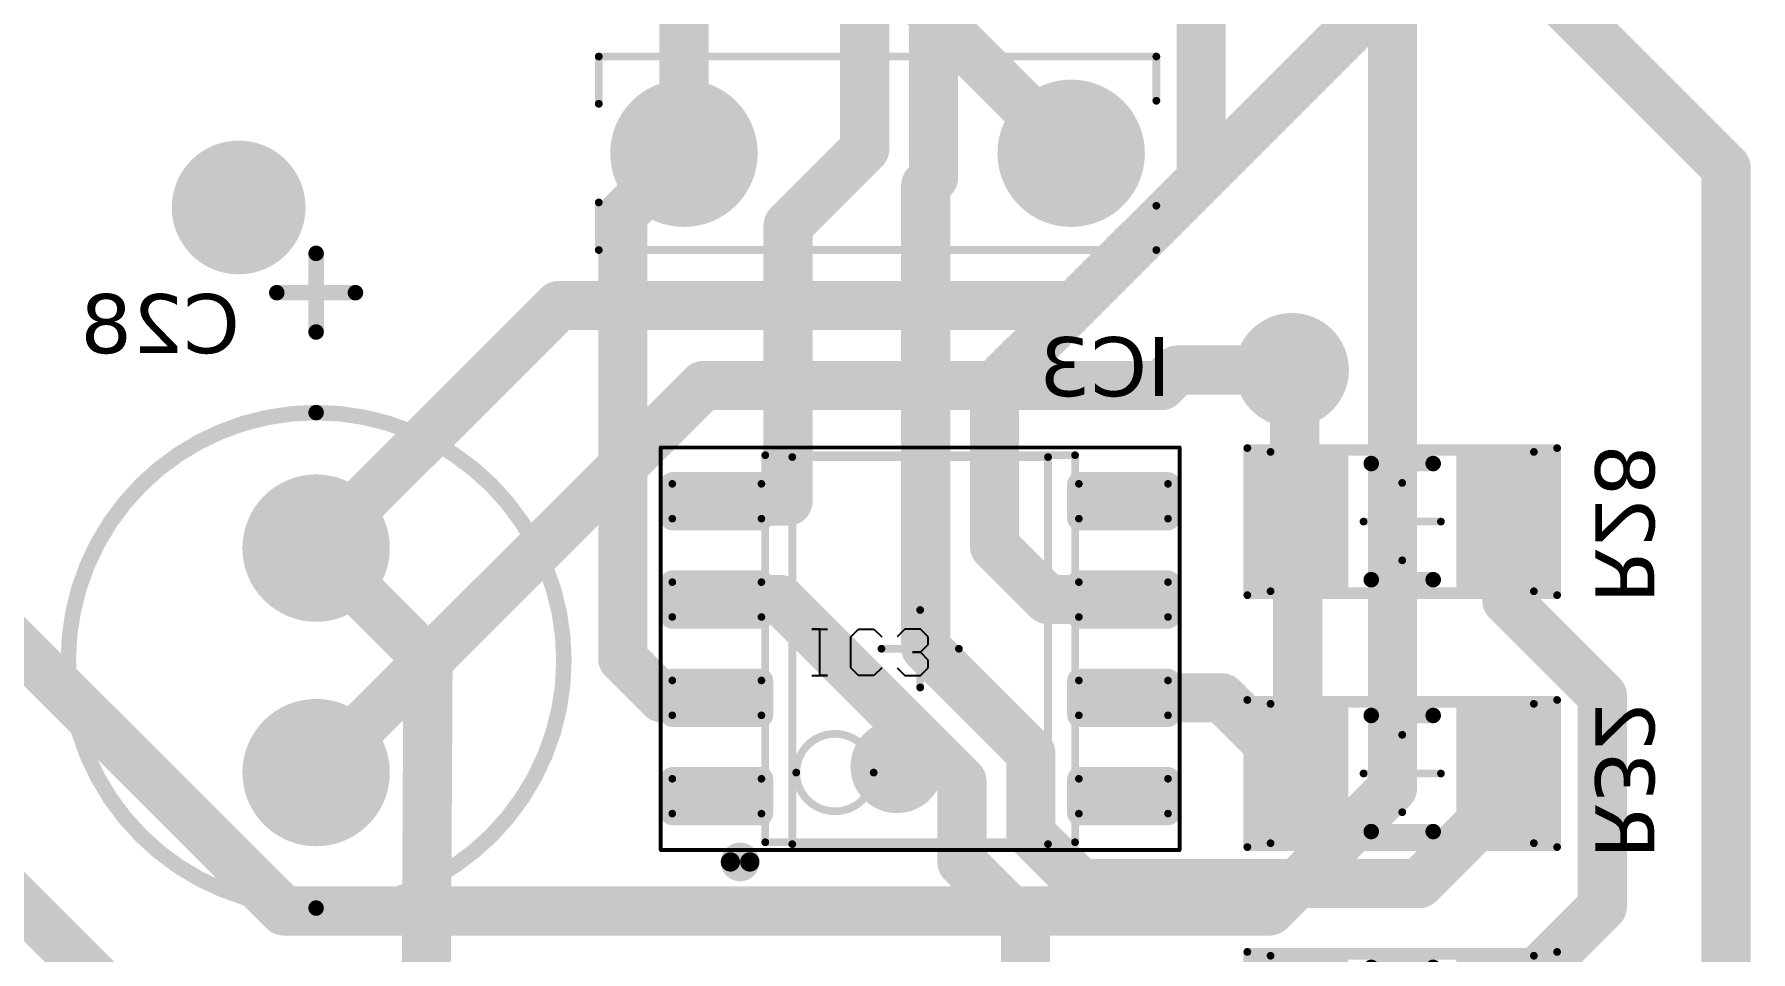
# Model space of a CAD drawing. Header units: millimetres. Extents: x 28 to 434, y 70 to 207.
# Drawn here: x 39.85 to 62.01, y 116.86 to 128.71 of the extents above; entities that cross this region are included whole.
import ezdxf

# ---------------------------------------------------------------- set-up
doc = ezdxf.new("R2010")
doc.units = ezdxf.units.MM
doc.header["$LTSCALE"] = 0.5
doc.layers.get('0').update_dxf_attribs({"color": 250})
for name, color, linetype in [('BottomLayer', 5, 'Continuous'), ('BottomSolder', 6, 'Continuous'), ('Mechanical1', 6, 'Continuous'), ('Mechanical13', 56, 'Continuous'), ('Mechanical15', 56, 'Continuous'), ('MultiLayer', 9, 'Continuous'), ('TopLayer', 1, 'Continuous'), ('TopOverlay', 2, 'Continuous'), ('TopPaste', 8, 'Continuous'), ('TopSolder', 216, 'Continuous')]:
    doc.layers.add(name, color=color, linetype=linetype)
doc.styles.get("Standard").update_dxf_attribs({"font": 'verdana.ttf'})

# ---------------------------------------------------------------- blocks, each defined once
blk = doc.blocks.new('C1206_6')
at = {"layer": 'Mechanical13', "const_width": 0.1}
for points in [[(-1.7, 0.9), (-1.7, -0.9)], [(-1.7, 0.9), (1.7, 0.9)], [(1.7, 0.9), (1.7, -0.9)], [(-1.7, -0.9), (1.7, -0.9)]]:
    blk.add_lwpolyline(points, dxfattribs=at)
at = {"layer": 'Mechanical13', "const_width": 0.05}
for points in [[(-1.725, 0.9, 1), (-1.675, 0.9, 1)], [(-1.725, 0.9, 1), (-1.675, 0.9, 1)], [(1.675, 0.9, 1), (1.725, 0.9, 1)], [(1.675, 0.9, 1), (1.725, 0.9, 1)], [(-1.725, -0.9, 1), (-1.675, -0.9, 1)], [(-1.725, -0.9, 1), (-1.675, -0.9, 1)], [(1.675, -0.9, 1), (1.725, -0.9, 1)], [(1.675, -0.9, 1), (1.725, -0.9, 1)]]:
    blk.add_lwpolyline(points, format="xyb", close=True, dxfattribs=at)
at = {"layer": 'Mechanical15', "const_width": 0.1}
for points in [[(-2, 0.95), (-2, -0.95)], [(-2, 0.95), (2, 0.95)], [(2, 0.95), (2, -0.95)], [(0, 0.5), (0, -0.5)], [(-0.5, 0), (0.5, 0)], [(-2, -0.95), (2, -0.95)]]:
    blk.add_lwpolyline(points, dxfattribs=at)
at = {"layer": 'Mechanical15', "const_width": 0.05}
for points in [[(-2.025, 0.95, 1), (-1.975, 0.95, 1)], [(-2.025, 0.95, 1), (-1.975, 0.95, 1)], [(1.975, 0.95, 1), (2.025, 0.95, 1)], [(1.975, 0.95, 1), (2.025, 0.95, 1)], [(-0.025, 0.5, 1), (0.025, 0.5, 1)], [(-0.525, 0, 1), (-0.475, 0, 1)], [(0.475, 0, 1), (0.525, 0, 1)], [(-0.025, -0.5, 1), (0.025, -0.5, 1)], [(-2.025, -0.95, 1), (-1.975, -0.95, 1)], [(-2.025, -0.95, 1), (-1.975, -0.95, 1)], [(1.975, -0.95, 1), (2.025, -0.95, 1)], [(1.975, -0.95, 1), (2.025, -0.95, 1)]]:
    blk.add_lwpolyline(points, format="xyb", close=True, dxfattribs=at)
at = {"layer": 'TopLayer'}
for points in [[(-0.8, -0.85), (-0.8, 0.85), (-1.9, -0.85), (-1.9, 0.85)], [(1.9, -0.85), (1.9, 0.85), (0.8, -0.85), (0.8, 0.85)]]:
    blk.add_solid(points, dxfattribs=at)
at = {"layer": 'TopOverlay', "const_width": 0.2}
for points in [[(-0.4, 0.75), (0.4, 0.75)], [(-0.4, -0.75), (0.4, -0.75)]]:
    blk.add_lwpolyline(points, dxfattribs=at)
at = {"layer": 'TopOverlay', "const_width": 0.1}
for points in [[(-0.45, 0.75, 1), (-0.35, 0.75, 1)], [(0.35, 0.75, 1), (0.45, 0.75, 1)], [(-0.45, -0.75, 1), (-0.35, -0.75, 1)], [(0.35, -0.75, 1), (0.45, -0.75, 1)]]:
    blk.add_lwpolyline(points, format="xyb", close=True, dxfattribs=at)
at = {"layer": 'TopPaste'}
for points in [[(-0.8, -0.85), (-0.8, 0.85), (-1.9, -0.85), (-1.9, 0.85)], [(1.9, -0.85), (1.9, 0.85), (0.8, -0.85), (0.8, 0.85)]]:
    blk.add_solid(points, dxfattribs=at)
at = {"layer": 'TopSolder'}
for points in [[(-0.698, -0.952), (-0.698, 0.952), (-2.002, -0.952), (-2.002, 0.952)], [(2.002, -0.952), (2.002, 0.952), (0.698, -0.952), (0.698, 0.952)]]:
    blk.add_solid(points, dxfattribs=at)
blk = doc.blocks.new('C1206_9')
at = {"layer": 'Mechanical13', "const_width": 0.1}
for points in [[(-1.7, -0.9), (-1.7, 0.9)], [(1.7, 0.9), (-1.7, 0.9)], [(1.7, -0.9), (1.7, 0.9)], [(1.7, -0.9), (-1.7, -0.9)]]:
    blk.add_lwpolyline(points, dxfattribs=at)
at = {"layer": 'Mechanical13', "const_width": 0.05}
for points in [[(-1.725, 0.9, 1), (-1.675, 0.9, 1)], [(-1.725, 0.9, 1), (-1.675, 0.9, 1)], [(1.675, 0.9, 1), (1.725, 0.9, 1)], [(1.675, 0.9, 1), (1.725, 0.9, 1)], [(-1.725, -0.9, 1), (-1.675, -0.9, 1)], [(-1.725, -0.9, 1), (-1.675, -0.9, 1)], [(1.675, -0.9, 1), (1.725, -0.9, 1)], [(1.675, -0.9, 1), (1.725, -0.9, 1)]]:
    blk.add_lwpolyline(points, format="xyb", close=True, dxfattribs=at)
at = {"layer": 'Mechanical15', "const_width": 0.1}
for points in [[(-2, -0.95), (-2, 0.95)], [(2, 0.95), (-2, 0.95)], [(2, -0.95), (2, 0.95)], [(0, -0.5), (0, 0.5)], [(0.5, 0), (-0.5, 0)], [(2, -0.95), (-2, -0.95)]]:
    blk.add_lwpolyline(points, dxfattribs=at)
at = {"layer": 'Mechanical15', "const_width": 0.05}
for points in [[(-2.025, 0.95, 1), (-1.975, 0.95, 1)], [(-2.025, 0.95, 1), (-1.975, 0.95, 1)], [(1.975, 0.95, 1), (2.025, 0.95, 1)], [(1.975, 0.95, 1), (2.025, 0.95, 1)], [(-0.025, 0.5, 1), (0.025, 0.5, 1)], [(-0.525, 0, 1), (-0.475, 0, 1)], [(0.475, 0, 1), (0.525, 0, 1)], [(-0.025, -0.5, 1), (0.025, -0.5, 1)], [(-2.025, -0.95, 1), (-1.975, -0.95, 1)], [(-2.025, -0.95, 1), (-1.975, -0.95, 1)], [(1.975, -0.95, 1), (2.025, -0.95, 1)], [(1.975, -0.95, 1), (2.025, -0.95, 1)]]:
    blk.add_lwpolyline(points, format="xyb", close=True, dxfattribs=at)
at = {"layer": 'TopLayer'}
for points in [[(-0.8, -0.85), (-0.8, 0.85), (-1.9, -0.85), (-1.9, 0.85)], [(1.9, -0.85), (1.9, 0.85), (0.8, -0.85), (0.8, 0.85)]]:
    blk.add_solid(points, dxfattribs=at)
at = {"layer": 'TopOverlay', "const_width": 0.2}
for points in [[(0.4, 0.75), (-0.4, 0.75)], [(0.4, -0.75), (-0.4, -0.75)]]:
    blk.add_lwpolyline(points, dxfattribs=at)
at = {"layer": 'TopOverlay', "const_width": 0.1}
for points in [[(-0.45, 0.75, 1), (-0.35, 0.75, 1)], [(0.35, 0.75, 1), (0.45, 0.75, 1)], [(-0.45, -0.75, 1), (-0.35, -0.75, 1)], [(0.35, -0.75, 1), (0.45, -0.75, 1)]]:
    blk.add_lwpolyline(points, format="xyb", close=True, dxfattribs=at)
at = {"layer": 'TopPaste'}
for points in [[(-0.8, -0.85), (-0.8, 0.85), (-1.9, -0.85), (-1.9, 0.85)], [(1.9, -0.85), (1.9, 0.85), (0.8, -0.85), (0.8, 0.85)]]:
    blk.add_solid(points, dxfattribs=at)
at = {"layer": 'TopSolder'}
for points in [[(-0.698, -0.952), (-0.698, 0.952), (-2.002, -0.952), (-2.002, 0.952)], [(2.002, -0.952), (2.002, 0.952), (0.698, -0.952), (0.698, 0.952)]]:
    blk.add_solid(points, dxfattribs=at)
blk = doc.blocks.new('C1206_10')
at = {"layer": 'Mechanical13', "const_width": 0.1}
for points in [[(-1.7, 0.9), (1.7, 0.9)], [(-1.7, -0.9), (-1.7, 0.9)], [(1.7, -0.9), (1.7, 0.9)], [(-1.7, -0.9), (1.7, -0.9)]]:
    blk.add_lwpolyline(points, dxfattribs=at)
at = {"layer": 'Mechanical13', "const_width": 0.05}
for points in [[(-1.725, 0.9, 1), (-1.675, 0.9, 1)], [(-1.725, 0.9, 1), (-1.675, 0.9, 1)], [(1.675, 0.9, 1), (1.725, 0.9, 1)], [(1.675, 0.9, 1), (1.725, 0.9, 1)], [(-1.725, -0.9, 1), (-1.675, -0.9, 1)], [(-1.725, -0.9, 1), (-1.675, -0.9, 1)], [(1.675, -0.9, 1), (1.725, -0.9, 1)], [(1.675, -0.9, 1), (1.725, -0.9, 1)]]:
    blk.add_lwpolyline(points, format="xyb", close=True, dxfattribs=at)
at = {"layer": 'Mechanical15', "const_width": 0.1}
for points in [[(-2, 0.95), (2, 0.95)], [(-2, -0.95), (-2, 0.95)], [(2, -0.95), (2, 0.95)], [(0, -0.5), (0, 0.5)], [(-0.5, 0), (0.5, 0)], [(-2, -0.95), (2, -0.95)]]:
    blk.add_lwpolyline(points, dxfattribs=at)
at = {"layer": 'Mechanical15', "const_width": 0.05}
for points in [[(-2.025, 0.95, 1), (-1.975, 0.95, 1)], [(-2.025, 0.95, 1), (-1.975, 0.95, 1)], [(1.975, 0.95, 1), (2.025, 0.95, 1)], [(1.975, 0.95, 1), (2.025, 0.95, 1)], [(-0.025, 0.5, 1), (0.025, 0.5, 1)], [(-0.525, 0, 1), (-0.475, 0, 1)], [(0.475, 0, 1), (0.525, 0, 1)], [(-0.025, -0.5, 1), (0.025, -0.5, 1)], [(-2.025, -0.95, 1), (-1.975, -0.95, 1)], [(-2.025, -0.95, 1), (-1.975, -0.95, 1)], [(1.975, -0.95, 1), (2.025, -0.95, 1)], [(1.975, -0.95, 1), (2.025, -0.95, 1)]]:
    blk.add_lwpolyline(points, format="xyb", close=True, dxfattribs=at)
at = {"layer": 'TopLayer'}
for points in [[(-0.8, -0.85), (-0.8, 0.85), (-1.9, -0.85), (-1.9, 0.85)], [(1.9, -0.85), (1.9, 0.85), (0.8, -0.85), (0.8, 0.85)]]:
    blk.add_solid(points, dxfattribs=at)
at = {"layer": 'TopOverlay', "const_width": 0.2}
for points in [[(-0.4, 0.75), (0.4, 0.75)], [(-0.4, -0.75), (0.4, -0.75)]]:
    blk.add_lwpolyline(points, dxfattribs=at)
at = {"layer": 'TopOverlay', "const_width": 0.1}
for points in [[(-0.45, 0.75, 1), (-0.35, 0.75, 1)], [(0.35, 0.75, 1), (0.45, 0.75, 1)], [(-0.45, -0.75, 1), (-0.35, -0.75, 1)], [(0.35, -0.75, 1), (0.45, -0.75, 1)]]:
    blk.add_lwpolyline(points, format="xyb", close=True, dxfattribs=at)
at = {"layer": 'TopPaste'}
for points in [[(-0.8, -0.85), (-0.8, 0.85), (-1.9, -0.85), (-1.9, 0.85)], [(1.9, -0.85), (1.9, 0.85), (0.8, -0.85), (0.8, 0.85)]]:
    blk.add_solid(points, dxfattribs=at)
at = {"layer": 'TopSolder'}
for points in [[(-0.698, -0.952), (-0.698, 0.952), (-2.002, -0.952), (-2.002, 0.952)], [(2.002, -0.952), (2.002, 0.952), (0.698, -0.952), (0.698, 0.952)]]:
    blk.add_solid(points, dxfattribs=at)
blk = doc.blocks.new('OPAMP_TL061_40')
at = {"layer": 'Mechanical1'}
for p, q in [((-1.397, 0.346), (-1.197, 0.346)), ((-1.197, 0.346), (-1.297, 0.346)), ((-1.297, 0.346), (-1.297, -0.254)), ((-0.797, 0.346), (-0.897, 0.246)), ((-0.897, 0.246), (-0.897, -0.154)), ((-0.597, 0.346), (-0.797, 0.346)), ((-0.497, 0.246), (-0.597, 0.346)), ((-0.297, 0.246), (-0.197, 0.346)), ((-0.197, 0.346), (0.003, 0.346)), ((0.003, 0.346), (0.103, 0.246)), ((0.103, 0.246), (0.103, 0.146)), ((0.003, 0.046), (-0.097, 0.046)), ((-0.097, 0.046), (0.003, 0.046)), ((0.103, 0.146), (0.003, 0.046)), ((0.003, 0.046), (0.103, -0.054)), ((-0.897, -0.154), (-0.797, -0.254)), ((-0.597, -0.254), (-0.497, -0.154)), ((-0.197, -0.254), (-0.297, -0.154)), ((0.103, -0.154), (0.003, -0.254)), ((0.103, -0.054), (0.103, -0.154)), ((-1.297, -0.254), (-1.397, -0.254)), ((-1.397, -0.254), (-1.197, -0.254)), ((-0.797, -0.254), (-0.597, -0.254)), ((0.003, -0.254), (-0.197, -0.254))]:
    blk.add_line(p, q, dxfattribs=at)
at = {"layer": 'Mechanical13', "const_width": 0.1}
for points in [[(-2, 2.5), (-2, -2.5)], [(2, 2.5), (-2, 2.5)], [(2, 2.5), (2, -2.5)], [(2, -2.5), (-2, -2.5)]]:
    blk.add_lwpolyline(points, dxfattribs=at)
at = {"layer": 'Mechanical13'}
for points, const_width in [([(-2.025, 2.5, 1), (-1.975, 2.5, 1)], 0.05), ([(-2.025, 2.5, 1), (-1.975, 2.5, 1)], 0.05), ([(1.975, 2.5, 1), (2.025, 2.5, 1)], 0.05), ([(1.975, 2.5, 1), (2.025, 2.5, 1)], 0.05), ([(-0.6, 1.6, 1), (-1.6, 1.6, 1)], 0.1), ([(-1.625, 1.6, 1), (-1.575, 1.6, 1)], 0.05), ([(-0.625, 1.6, 1), (-0.575, 1.6, 1)], 0.05), ([(-2.025, -2.5, 1), (-1.975, -2.5, 1)], 0.05), ([(-2.025, -2.5, 1), (-1.975, -2.5, 1)], 0.05), ([(1.975, -2.5, 1), (2.025, -2.5, 1)], 0.05), ([(1.975, -2.5, 1), (2.025, -2.5, 1)], 0.05)]:
    blk.add_lwpolyline(points, format="xyb", close=True, dxfattribs=dict(at, const_width=const_width))
at = {"layer": 'Mechanical15'}
for points, const_width in [([(-3.35, 2.6), (-3.35, -2.6)], 0.05), ([(3.35, 2.6), (-3.35, 2.6)], 0.05), ([(3.35, 2.6), (3.35, -2.6)], 0.05), ([(0, 0.5), (0, -0.5)], 0.1), ([(0.5, 0), (-0.5, 0)], 0.1), ([(3.35, -2.6), (-3.35, -2.6)], 0.05)]:
    blk.add_lwpolyline(points, dxfattribs=dict(at, const_width=const_width))
for points, const_width in [([(-3.362, 2.6, 1), (-3.337, 2.6, 1)], 0.025), ([(-3.362, 2.6, 1), (-3.337, 2.6, 1)], 0.025), ([(3.337, 2.6, 1), (3.362, 2.6, 1)], 0.025), ([(3.337, 2.6, 1), (3.362, 2.6, 1)], 0.025), ([(-0.025, 0.5, 1), (0.025, 0.5, 1)], 0.05), ([(-0.525, 0, 1), (-0.475, 0, 1)], 0.05), ([(0.475, 0, 1), (0.525, 0, 1)], 0.05), ([(-0.025, -0.5, 1), (0.025, -0.5, 1)], 0.05), ([(-3.362, -2.6, 1), (-3.337, -2.6, 1)], 0.025), ([(-3.362, -2.6, 1), (-3.337, -2.6, 1)], 0.025), ([(3.337, -2.6, 1), (3.362, -2.6, 1)], 0.025), ([(3.337, -2.6, 1), (3.362, -2.6, 1)], 0.025)]:
    blk.add_lwpolyline(points, format="xyb", close=True, dxfattribs=dict(at, const_width=const_width))
at = {"layer": 'TopLayer', "const_width": 0.0495}
for points in [[(-3.225, 2.13, 1), (-3.176, 2.13, 1)], [(-2.074, 2.13, 1), (-2.025, 2.13, 1)], [(2.025, 2.13, 1), (2.074, 2.13, 1)], [(3.176, 2.13, 1), (3.225, 2.13, 1)], [(-3.225, 1.68, 1), (-3.176, 1.68, 1)], [(-2.074, 1.68, 1), (-2.025, 1.68, 1)], [(2.025, 1.68, 1), (2.074, 1.68, 1)], [(3.176, 1.68, 1), (3.225, 1.68, 1)], [(-3.225, 0.86, 1), (-3.176, 0.86, 1)], [(-2.074, 0.86, 1), (-2.025, 0.86, 1)], [(2.025, 0.86, 1), (2.074, 0.86, 1)], [(3.176, 0.86, 1), (3.225, 0.86, 1)], [(-3.225, 0.41, 1), (-3.176, 0.41, 1)], [(-2.074, 0.41, 1), (-2.025, 0.41, 1)], [(2.025, 0.41, 1), (2.074, 0.41, 1)], [(3.176, 0.41, 1), (3.225, 0.41, 1)], [(-3.225, -0.41, 1), (-3.176, -0.41, 1)], [(-2.074, -0.41, 1), (-2.025, -0.41, 1)], [(2.025, -0.41, 1), (2.074, -0.41, 1)], [(3.176, -0.41, 1), (3.225, -0.41, 1)], [(-3.225, -0.86, 1), (-3.176, -0.86, 1)], [(-2.074, -0.86, 1), (-2.025, -0.86, 1)], [(2.025, -0.86, 1), (2.074, -0.86, 1)], [(3.176, -0.86, 1), (3.225, -0.86, 1)], [(-3.225, -1.68, 1), (-3.176, -1.68, 1)], [(-2.074, -1.68, 1), (-2.025, -1.68, 1)], [(2.025, -1.68, 1), (2.074, -1.68, 1)], [(3.176, -1.68, 1), (3.225, -1.68, 1)], [(-3.225, -2.13, 1), (-3.176, -2.13, 1)], [(-2.074, -2.13, 1), (-2.025, -2.13, 1)], [(2.025, -2.13, 1), (2.074, -2.13, 1)], [(3.176, -2.13, 1), (3.225, -2.13, 1)]]:
    blk.add_lwpolyline(points, format="xyb", close=True, dxfattribs=at)
at = {"layer": 'TopLayer'}
for points in [[(-2, 1.68), (-2, 2.13), (-3.25, 1.68), (-3.25, 2.13)], [(-2.05, 1.63), (-2.05, 2.18), (-3.201, 1.63), (-3.201, 2.18)], [(3.25, 1.68), (3.25, 2.13), (2, 1.68), (2, 2.13)], [(3.201, 1.63), (3.201, 2.18), (2.05, 1.63), (2.05, 2.18)], [(-2.05, 0.36), (-2.05, 0.91), (-3.201, 0.36), (-3.201, 0.91)], [(3.201, 0.36), (3.201, 0.91), (2.05, 0.36), (2.05, 0.91)], [(-2, 0.41), (-2, 0.86), (-3.25, 0.41), (-3.25, 0.86)], [(3.25, 0.41), (3.25, 0.86), (2, 0.41), (2, 0.86)], [(-2, -0.86), (-2, -0.41), (-3.25, -0.86), (-3.25, -0.41)], [(-2.05, -0.91), (-2.05, -0.36), (-3.201, -0.91), (-3.201, -0.36)], [(3.25, -0.86), (3.25, -0.41), (2, -0.86), (2, -0.41)], [(3.201, -0.91), (3.201, -0.36), (2.05, -0.91), (2.05, -0.36)], [(-2, -2.13), (-2, -1.68), (-3.25, -2.13), (-3.25, -1.68)], [(-2.05, -2.18), (-2.05, -1.63), (-3.201, -2.18), (-3.201, -1.63)], [(3.25, -2.13), (3.25, -1.68), (2, -2.13), (2, -1.68)], [(3.201, -2.18), (3.201, -1.63), (2.05, -2.18), (2.05, -1.63)]]:
    blk.add_solid(points, dxfattribs=at)
at = {"layer": 'TopOverlay'}
for points, const_width in [([(-2.2, 2.754, 1), (-2.45, 2.754, 1)], 0.25), ([(-2.512, 2.754, 1), (-2.388, 2.754, 1)], 0.125), ([(-2.262, 2.754, 1), (-2.137, 2.754, 1)], 0.125), ([(-1.676, 2.524, 1), (-1.626, 2.524, 1)], 0.05), ([(-1.676, 2.524, 1), (-1.626, 2.524, 1)], 0.05), ([(1.626, 2.524, 1), (1.676, 2.524, 1)], 0.05), ([(1.626, 2.524, 1), (1.676, 2.524, 1)], 0.05), ([(0, 1.524, 1), (-0.6, 1.524, 1)], 0.6), ([(-0.75, 1.524, 1), (-0.45, 1.524, 1)], 0.3), ([(-0.15, 1.524, 1), (0.15, 1.524, 1)], 0.3), ([(-1.676, -2.476, 1), (-1.626, -2.476, 1)], 0.05), ([(-1.676, -2.476, 1), (-1.626, -2.476, 1)], 0.05), ([(1.626, -2.476, 1), (1.676, -2.476, 1)], 0.05), ([(1.626, -2.476, 1), (1.676, -2.476, 1)], 0.05)]:
    blk.add_lwpolyline(points, format="xyb", close=True, dxfattribs=dict(at, const_width=const_width))
at = {"layer": 'TopOverlay', "const_width": 0.1}
for points in [[(-1.651, 2.524), (-1.651, -2.476)], [(1.651, 2.524), (-1.651, 2.524)], [(1.651, 2.524), (1.651, -2.476)], [(1.651, -2.476), (-1.651, -2.476)]]:
    blk.add_lwpolyline(points, dxfattribs=at)
at = {"layer": 'TopPaste', "const_width": 0.0495}
for points in [[(-3.225, 2.13, 1), (-3.176, 2.13, 1)], [(-2.074, 2.13, 1), (-2.025, 2.13, 1)], [(2.025, 2.13, 1), (2.074, 2.13, 1)], [(3.176, 2.13, 1), (3.225, 2.13, 1)], [(-3.225, 1.68, 1), (-3.176, 1.68, 1)], [(-2.074, 1.68, 1), (-2.025, 1.68, 1)], [(2.025, 1.68, 1), (2.074, 1.68, 1)], [(3.176, 1.68, 1), (3.225, 1.68, 1)], [(-3.225, 0.86, 1), (-3.176, 0.86, 1)], [(-2.074, 0.86, 1), (-2.025, 0.86, 1)], [(2.025, 0.86, 1), (2.074, 0.86, 1)], [(3.176, 0.86, 1), (3.225, 0.86, 1)], [(-3.225, 0.41, 1), (-3.176, 0.41, 1)], [(-2.074, 0.41, 1), (-2.025, 0.41, 1)], [(2.025, 0.41, 1), (2.074, 0.41, 1)], [(3.176, 0.41, 1), (3.225, 0.41, 1)], [(-3.225, -0.41, 1), (-3.176, -0.41, 1)], [(-2.074, -0.41, 1), (-2.025, -0.41, 1)], [(2.025, -0.41, 1), (2.074, -0.41, 1)], [(3.176, -0.41, 1), (3.225, -0.41, 1)], [(-3.225, -0.86, 1), (-3.176, -0.86, 1)], [(-2.074, -0.86, 1), (-2.025, -0.86, 1)], [(2.025, -0.86, 1), (2.074, -0.86, 1)], [(3.176, -0.86, 1), (3.225, -0.86, 1)], [(-3.225, -1.68, 1), (-3.176, -1.68, 1)], [(-2.074, -1.68, 1), (-2.025, -1.68, 1)], [(2.025, -1.68, 1), (2.074, -1.68, 1)], [(3.176, -1.68, 1), (3.225, -1.68, 1)], [(-3.225, -2.13, 1), (-3.176, -2.13, 1)], [(-2.074, -2.13, 1), (-2.025, -2.13, 1)], [(2.025, -2.13, 1), (2.074, -2.13, 1)], [(3.176, -2.13, 1), (3.225, -2.13, 1)]]:
    blk.add_lwpolyline(points, format="xyb", close=True, dxfattribs=at)
at = {"layer": 'TopPaste'}
for points in [[(-2, 1.68), (-2, 2.13), (-3.25, 1.68), (-3.25, 2.13)], [(-2.05, 1.63), (-2.05, 2.18), (-3.201, 1.63), (-3.201, 2.18)], [(3.25, 1.68), (3.25, 2.13), (2, 1.68), (2, 2.13)], [(3.201, 1.63), (3.201, 2.18), (2.05, 1.63), (2.05, 2.18)], [(-2.05, 0.36), (-2.05, 0.91), (-3.201, 0.36), (-3.201, 0.91)], [(3.201, 0.36), (3.201, 0.91), (2.05, 0.36), (2.05, 0.91)], [(-2, 0.41), (-2, 0.86), (-3.25, 0.41), (-3.25, 0.86)], [(3.25, 0.41), (3.25, 0.86), (2, 0.41), (2, 0.86)], [(-2, -0.86), (-2, -0.41), (-3.25, -0.86), (-3.25, -0.41)], [(-2.05, -0.91), (-2.05, -0.36), (-3.201, -0.91), (-3.201, -0.36)], [(3.25, -0.86), (3.25, -0.41), (2, -0.86), (2, -0.41)], [(3.201, -0.91), (3.201, -0.36), (2.05, -0.91), (2.05, -0.36)], [(-2, -2.13), (-2, -1.68), (-3.25, -2.13), (-3.25, -1.68)], [(-2.05, -2.18), (-2.05, -1.63), (-3.201, -2.18), (-3.201, -1.63)], [(3.25, -2.13), (3.25, -1.68), (2, -2.13), (2, -1.68)], [(3.201, -2.18), (3.201, -1.63), (2.05, -2.18), (2.05, -1.63)]]:
    blk.add_solid(points, dxfattribs=at)
at = {"layer": 'TopSolder', "const_width": 0.151}
for points in [[(-3.276, 2.13, 1), (-3.125, 2.13, 1)], [(-2.125, 2.13, 1), (-1.974, 2.13, 1)], [(1.974, 2.13, 1), (2.125, 2.13, 1)], [(3.125, 2.13, 1), (3.276, 2.13, 1)], [(-3.276, 1.68, 1), (-3.125, 1.68, 1)], [(-2.125, 1.68, 1), (-1.974, 1.68, 1)], [(1.974, 1.68, 1), (2.125, 1.68, 1)], [(3.125, 1.68, 1), (3.276, 1.68, 1)], [(-3.276, 0.86, 1), (-3.125, 0.86, 1)], [(-2.125, 0.86, 1), (-1.974, 0.86, 1)], [(1.974, 0.86, 1), (2.125, 0.86, 1)], [(3.125, 0.86, 1), (3.276, 0.86, 1)], [(-3.276, 0.41, 1), (-3.125, 0.41, 1)], [(-2.125, 0.41, 1), (-1.974, 0.41, 1)], [(1.974, 0.41, 1), (2.125, 0.41, 1)], [(3.125, 0.41, 1), (3.276, 0.41, 1)], [(-3.276, -0.41, 1), (-3.125, -0.41, 1)], [(-2.125, -0.41, 1), (-1.974, -0.41, 1)], [(1.974, -0.41, 1), (2.125, -0.41, 1)], [(3.125, -0.41, 1), (3.276, -0.41, 1)], [(-3.276, -0.86, 1), (-3.125, -0.86, 1)], [(-2.125, -0.86, 1), (-1.974, -0.86, 1)], [(1.974, -0.86, 1), (2.125, -0.86, 1)], [(3.125, -0.86, 1), (3.276, -0.86, 1)], [(-3.276, -1.68, 1), (-3.125, -1.68, 1)], [(-2.125, -1.68, 1), (-1.974, -1.68, 1)], [(1.974, -1.68, 1), (2.125, -1.68, 1)], [(3.125, -1.68, 1), (3.276, -1.68, 1)], [(-3.276, -2.13, 1), (-3.125, -2.13, 1)], [(-2.125, -2.13, 1), (-1.974, -2.13, 1)], [(1.974, -2.13, 1), (2.125, -2.13, 1)], [(3.125, -2.13, 1), (3.276, -2.13, 1)]]:
    blk.add_lwpolyline(points, format="xyb", close=True, dxfattribs=at)
at = {"layer": 'TopSolder'}
for points in [[(-2.05, 1.528), (-2.05, 2.282), (-3.201, 1.528), (-3.201, 2.282)], [(3.201, 1.528), (3.201, 2.282), (2.05, 1.528), (2.05, 2.282)], [(-1.898, 1.68), (-1.898, 2.13), (-3.352, 1.68), (-3.352, 2.13)], [(3.352, 1.68), (3.352, 2.13), (1.898, 1.68), (1.898, 2.13)], [(-2.05, 0.258), (-2.05, 1.012), (-3.201, 0.258), (-3.201, 1.012)], [(3.201, 0.258), (3.201, 1.012), (2.05, 0.258), (2.05, 1.012)], [(-1.898, 0.41), (-1.898, 0.86), (-3.352, 0.41), (-3.352, 0.86)], [(3.352, 0.41), (3.352, 0.86), (1.898, 0.41), (1.898, 0.86)], [(-1.898, -0.86), (-1.898, -0.41), (-3.352, -0.86), (-3.352, -0.41)], [(-2.05, -1.012), (-2.05, -0.258), (-3.201, -1.012), (-3.201, -0.258)], [(3.352, -0.86), (3.352, -0.41), (1.898, -0.86), (1.898, -0.41)], [(3.201, -1.012), (3.201, -0.258), (2.05, -1.012), (2.05, -0.258)], [(-2.05, -2.282), (-2.05, -1.528), (-3.201, -2.282), (-3.201, -1.528)], [(3.201, -2.282), (3.201, -1.528), (2.05, -2.282), (2.05, -1.528)], [(-1.898, -2.13), (-1.898, -1.68), (-3.352, -2.13), (-3.352, -1.68)], [(3.352, -2.13), (3.352, -1.68), (1.898, -2.13), (1.898, -1.68)]]:
    blk.add_solid(points, dxfattribs=at)
blk = doc.blocks.new('C_________100_F_43')
at = {"layer": 'BottomLayer', "const_width": 0.85}
for points in [[(-0.425, 0, 1), (0.425, 0, 1)], [(2.475, 0, 1), (3.325, 0, 1)]]:
    blk.add_lwpolyline(points, format="xyb", close=True, dxfattribs=at)
at = {"layer": 'BottomSolder', "const_width": 0.952}
for points in [[(-0.476, 0, 1), (0.476, 0, 1)], [(2.424, 0, 1), (3.376, 0, 1)]]:
    blk.add_lwpolyline(points, format="xyb", close=True, dxfattribs=at)
at = {"layer": 'MultiLayer', "const_width": 0.85}
for points in [[(-0.425, 0, 1), (0.425, 0, 1)], [(2.475, 0, 1), (3.325, 0, 1)]]:
    blk.add_lwpolyline(points, format="xyb", close=True, dxfattribs=at)
at = {"layer": 'TopLayer', "const_width": 0.85}
for points in [[(-0.425, 0, 1), (0.425, 0, 1)], [(2.475, 0, 1), (3.325, 0, 1)]]:
    blk.add_lwpolyline(points, format="xyb", close=True, dxfattribs=at)
at = {"layer": 'TopOverlay'}
for points, const_width in [([(4.65, 0, 1), (-1.75, 0, 1)], 0.2), ([(6.149, 0.508, 1), (6.249, 0.508, 1)], 0.1), ([(-1.8, 0, 1), (-1.7, 0, 1)], 0.1), ([(4.6, 0, 1), (4.7, 0, 1)], 0.1), ([(5.641, 0, 1), (5.741, 0, 1)], 0.1), ([(6.657, 0, 1), (6.757, 0, 1)], 0.1), ([(6.149, -0.508, 1), (6.249, -0.508, 1)], 0.1)]:
    blk.add_lwpolyline(points, format="xyb", close=True, dxfattribs=dict(at, const_width=const_width))
at = {"layer": 'TopOverlay', "const_width": 0.2}
for points in [[(6.199, 0.508), (6.199, -0.508)], [(5.691, 0), (6.707, 0)]]:
    blk.add_lwpolyline(points, dxfattribs=at)
at = {"layer": 'TopSolder', "const_width": 0.952}
for points in [[(-0.476, 0, 1), (0.476, 0, 1)], [(2.424, 0, 1), (3.376, 0, 1)]]:
    blk.add_lwpolyline(points, format="xyb", close=True, dxfattribs=at)
blk = doc.blocks.new('C_________22_F__47_F__100_F_46')
at = {"layer": 'BottomLayer', "const_width": 0.85}
for points in [[(-0.425, 0, 1), (0.425, 0, 1)], [(4.575, 0, 1), (5.425, 0, 1)]]:
    blk.add_lwpolyline(points, format="xyb", close=True, dxfattribs=at)
at = {"layer": 'BottomSolder', "const_width": 0.952}
for points in [[(-0.476, 0, 1), (0.476, 0, 1)], [(4.524, 0, 1), (5.476, 0, 1)]]:
    blk.add_lwpolyline(points, format="xyb", close=True, dxfattribs=at)
at = {"layer": 'MultiLayer', "const_width": 0.85}
for points in [[(-0.425, 0, 1), (0.425, 0, 1)], [(4.575, 0, 1), (5.425, 0, 1)]]:
    blk.add_lwpolyline(points, format="xyb", close=True, dxfattribs=at)
at = {"layer": 'TopLayer', "const_width": 0.85}
for points in [[(-0.425, 0, 1), (0.425, 0, 1)], [(4.575, 0, 1), (5.425, 0, 1)]]:
    blk.add_lwpolyline(points, format="xyb", close=True, dxfattribs=at)
at = {"layer": 'TopOverlay', "const_width": 0.1}
for points in [[(-1.1, 0.678), (-1.1, 1.25)], [(-1.1, 1.25), (6.1, 1.25)], [(6.1, 0.639), (6.1, 1.25)], [(-1.1, -1.25), (-1.1, -0.678)], [(6.1, -1.25), (6.1, -0.635)], [(-1.1, -1.25), (6.1, -1.25)]]:
    blk.add_lwpolyline(points, dxfattribs=at)
at = {"layer": 'TopOverlay', "const_width": 0.05}
for points in [[(-1.125, 1.25, 1), (-1.075, 1.25, 1)], [(-1.125, 1.25, 1), (-1.075, 1.25, 1)], [(6.075, 1.25, 1), (6.125, 1.25, 1)], [(6.075, 1.25, 1), (6.125, 1.25, 1)], [(-1.125, 0.678, 1), (-1.075, 0.678, 1)], [(6.075, 0.639, 1), (6.125, 0.639, 1)], [(-1.125, -0.678, 1), (-1.075, -0.678, 1)], [(6.075, -0.635, 1), (6.125, -0.635, 1)], [(-1.125, -1.25, 1), (-1.075, -1.25, 1)], [(-1.125, -1.25, 1), (-1.075, -1.25, 1)], [(6.075, -1.25, 1), (6.125, -1.25, 1)], [(6.075, -1.25, 1), (6.125, -1.25, 1)]]:
    blk.add_lwpolyline(points, format="xyb", close=True, dxfattribs=at)
at = {"layer": 'TopSolder', "const_width": 0.952}
for points in [[(-0.476, 0, 1), (0.476, 0, 1)], [(4.524, 0, 1), (5.476, 0, 1)]]:
    blk.add_lwpolyline(points, format="xyb", close=True, dxfattribs=at)
blk = doc.blocks.new('xlr_ingang')
at = {"layer": 'BottomLayer', "const_width": 0.635}
for points in [[(96.672, 44.367), (96.672, 63.664)], [(94.2, 36.5), (94.2, 47.6)], [(98.35, 44.7), (100.439, 46.789)], [(96.672, 44.367), (98.306, 42.734)], [(108.516, 34.913), (117.729, 44.126)], [(98.306, 42.734), (104.966, 42.734)], [(104.966, 42.734), (108.1, 39.6)], [(95.5, 41.9), (96.983, 41.9)], [(96.983, 41.9), (97.183, 41.7)], [(97.183, 41.7), (103.1, 41.7)], [(103.1, 41.7), (108.1, 36.7)], [(109.6, 32.7), (115.6, 38.7)], [(94.2, 36.5), (95.787, 34.913)], [(95.787, 34.913), (108.516, 34.913)]]:
    blk.add_lwpolyline(points, dxfattribs=at)
at = {"layer": 'BottomLayer'}
for points, const_width in [([(98.191, 44.7, 1), (98.509, 44.7, 1)], 0.318), ([(96.514, 44.367, 1), (96.831, 44.367, 1)], 0.318), ([(96.514, 44.367, 1), (96.831, 44.367, 1)], 0.318), ([(108.719, 44, 1), (109.481, 44, 1)], 0.762), ([(98.147, 42.734, 1), (98.464, 42.734, 1)], 0.318), ([(98.147, 42.734, 1), (98.464, 42.734, 1)], 0.318), ([(104.807, 42.734, 1), (105.125, 42.734, 1)], 0.318), ([(104.807, 42.734, 1), (105.125, 42.734, 1)], 0.318), ([(95.182, 41.9, 1), (95.817, 41.9, 1)], 0.635), ([(95.341, 41.9, 1), (95.659, 41.9, 1)], 0.318), ([(96.824, 41.9, 1), (97.141, 41.9, 1)], 0.318), ([(96.824, 41.9, 1), (97.141, 41.9, 1)], 0.318), ([(97.024, 41.7, 1), (97.341, 41.7, 1)], 0.318), ([(97.024, 41.7, 1), (97.341, 41.7, 1)], 0.318), ([(102.941, 41.7, 1), (103.259, 41.7, 1)], 0.318), ([(102.941, 41.7, 1), (103.259, 41.7, 1)], 0.318), ([(107.941, 39.6, 1), (108.259, 39.6, 1)], 0.318), ([(107.941, 36.7, 1), (108.259, 36.7, 1)], 0.318), ([(94.041, 36.5, 1), (94.359, 36.5, 1)], 0.318), ([(94.041, 36.5, 1), (94.359, 36.5, 1)], 0.318), ([(95.628, 34.913, 1), (95.946, 34.913, 1)], 0.318), ([(95.628, 34.913, 1), (95.946, 34.913, 1)], 0.318), ([(108.357, 34.913, 1), (108.675, 34.913, 1)], 0.318), ([(108.357, 34.913, 1), (108.675, 34.913, 1)], 0.318)]:
    blk.add_lwpolyline(points, format="xyb", close=True, dxfattribs=dict(at, const_width=const_width))
at = {"layer": 'BottomSolder'}
for points, const_width in [([(108.668, 44, 1), (109.532, 44, 1)], 0.864), ([(95.132, 41.9, 1), (95.868, 41.9, 1)], 0.737)]:
    blk.add_lwpolyline(points, format="xyb", close=True, dxfattribs=dict(at, const_width=const_width))
at = {"layer": 'MultiLayer'}
for points, const_width in [([(108.719, 44, 1), (109.481, 44, 1)], 0.762), ([(95.182, 41.9, 1), (95.817, 41.9, 1)], 0.635)]:
    blk.add_lwpolyline(points, format="xyb", close=True, dxfattribs=dict(at, const_width=const_width))
at = {"layer": 'TopLayer', "const_width": 0.635}
for points in [[(100.127, 44.387), (100.127, 61.671)], [(101.016, 44.755), (101.016, 61.036)], [(103.35, 44.7), (103.35, 49.1)], [(89.894, 44.514), (92.725, 47.346)], [(94.193, 46.846), (99.339, 41.7)], [(101.016, 44.755), (102.006, 43.764)], [(103.35, 44.7), (104.14, 43.91)], [(89.894, 27.549), (89.894, 44.514)], [(100.127, 44.387), (100.228, 44.285)], [(100.228, 38.313), (100.228, 44.285)], [(104.14, 38.173), (104.14, 43.91)], [(102.006, 40.205), (102.006, 43.764)], [(95.463, 41.863), (95.5, 41.9)], [(95.463, 39.98), (95.463, 41.863)], [(99.339, 39.624), (99.339, 41.7)], [(102.006, 40.205), (102.925, 40.205)], [(92.725, 38.928), (92.725, 39.942)], [(95.425, 39.942), (95.463, 39.98)], [(95.425, 36.688), (95.425, 39.942)], [(98.65, 38.935), (99.339, 39.624)], [(106.655, 38.155), (108.1, 39.6)], [(91.491, 37.694), (92.725, 38.928)], [(97.675, 38.935), (98.65, 38.935)], [(99.76, 36.587), (102.108, 38.935)], [(102.108, 38.935), (102.925, 38.935)], [(98.871, 36.956), (100.228, 38.313)], [(103.632, 37.665), (104.14, 38.173)], [(106.655, 38.155), (106.689, 31.797)], [(91.491, 34.968), (91.491, 37.694)], [(95.425, 36.688), (96.402, 37.665)], [(96.402, 37.665), (97.675, 37.665)], [(102.925, 37.665), (103.632, 37.665)], [(98.871, 35.912), (98.871, 36.956)], [(92.725, 36.398), (92.725, 36.688)], [(99.76, 35.544), (99.76, 36.587)], [(92.725, 36.398), (93.857, 35.267)], [(98.226, 35.267), (98.871, 35.912)], [(98.939, 34.723), (99.76, 35.544)], [(93.857, 35.267), (98.226, 35.267)], [(91.491, 34.968), (93.159, 33.3)], [(98.939, 33.339), (98.939, 34.723)]]:
    blk.add_lwpolyline(points, dxfattribs=at)
at = {"layer": 'TopLayer'}
for points, const_width in [([(100.857, 44.755, 1), (101.175, 44.755, 1)], 0.318), ([(100.857, 44.755, 1), (101.175, 44.755, 1)], 0.318), ([(103.191, 44.7, 1), (103.509, 44.7, 1)], 0.318), ([(103.191, 44.7, 1), (103.509, 44.7, 1)], 0.318), ([(89.735, 44.514, 1), (90.052, 44.514, 1)], 0.318), ([(89.735, 44.514, 1), (90.052, 44.514, 1)], 0.318), ([(99.968, 44.387, 1), (100.286, 44.387, 1)], 0.318), ([(99.968, 44.387, 1), (100.286, 44.387, 1)], 0.318), ([(100.07, 44.285, 1), (100.387, 44.285, 1)], 0.318), ([(100.07, 44.285, 1), (100.387, 44.285, 1)], 0.318), ([(108.719, 44, 1), (109.481, 44, 1)], 0.762), ([(103.981, 43.91, 1), (104.299, 43.91, 1)], 0.318), ([(103.981, 43.91, 1), (104.299, 43.91, 1)], 0.318), ([(101.848, 43.764, 1), (102.165, 43.764, 1)], 0.318), ([(101.848, 43.764, 1), (102.165, 43.764, 1)], 0.318), ([(95.182, 41.9, 1), (95.817, 41.9, 1)], 0.635), ([(95.304, 41.863, 1), (95.621, 41.863, 1)], 0.318), ([(95.304, 41.863, 1), (95.621, 41.863, 1)], 0.318), ([(95.341, 41.9, 1), (95.659, 41.9, 1)], 0.318), ([(99.181, 41.7, 1), (99.498, 41.7, 1)], 0.318), ([(99.181, 41.7, 1), (99.498, 41.7, 1)], 0.318), ([(101.848, 40.205, 1), (102.165, 40.205, 1)], 0.318), ([(101.848, 40.205, 1), (102.165, 40.205, 1)], 0.318), ([(102.766, 40.205, 1), (103.084, 40.205, 1)], 0.318), ([(92.566, 39.942, 1), (92.884, 39.942, 1)], 0.318), ([(95.266, 39.942, 1), (95.584, 39.942, 1)], 0.318), ([(95.266, 39.942, 1), (95.584, 39.942, 1)], 0.318), ([(95.304, 39.98, 1), (95.621, 39.98, 1)], 0.318), ([(95.304, 39.98, 1), (95.621, 39.98, 1)], 0.318), ([(99.181, 39.624, 1), (99.498, 39.624, 1)], 0.318), ([(99.181, 39.624, 1), (99.498, 39.624, 1)], 0.318), ([(107.941, 39.6, 1), (108.259, 39.6, 1)], 0.318), ([(92.566, 38.928, 1), (92.884, 38.928, 1)], 0.318), ([(92.566, 38.928, 1), (92.884, 38.928, 1)], 0.318), ([(97.516, 38.935, 1), (97.834, 38.935, 1)], 0.318), ([(98.492, 38.935, 1), (98.809, 38.935, 1)], 0.318), ([(98.492, 38.935, 1), (98.809, 38.935, 1)], 0.318), ([(101.949, 38.935, 1), (102.267, 38.935, 1)], 0.318), ([(101.949, 38.935, 1), (102.267, 38.935, 1)], 0.318), ([(102.766, 38.935, 1), (103.084, 38.935, 1)], 0.318), ([(100.07, 38.313, 1), (100.387, 38.313, 1)], 0.318), ([(100.07, 38.313, 1), (100.387, 38.313, 1)], 0.318), ([(103.981, 38.173, 1), (104.299, 38.173, 1)], 0.318), ([(103.981, 38.173, 1), (104.299, 38.173, 1)], 0.318), ([(106.496, 38.155, 1), (106.813, 38.155, 1)], 0.318), ([(106.496, 38.155, 1), (106.813, 38.155, 1)], 0.318), ([(91.332, 37.694, 1), (91.65, 37.694, 1)], 0.318), ([(91.332, 37.694, 1), (91.65, 37.694, 1)], 0.318), ([(96.243, 37.665, 1), (96.561, 37.665, 1)], 0.318), ([(96.243, 37.665, 1), (96.561, 37.665, 1)], 0.318), ([(97.516, 37.665, 1), (97.834, 37.665, 1)], 0.318), ([(102.766, 37.665, 1), (103.084, 37.665, 1)], 0.318), ([(103.473, 37.665, 1), (103.791, 37.665, 1)], 0.318), ([(103.473, 37.665, 1), (103.791, 37.665, 1)], 0.318), ([(98.713, 36.956, 1), (99.03, 36.956, 1)], 0.318), ([(98.713, 36.956, 1), (99.03, 36.956, 1)], 0.318), ([(92.566, 36.688, 1), (92.884, 36.688, 1)], 0.318), ([(95.266, 36.688, 1), (95.584, 36.688, 1)], 0.318), ([(95.266, 36.688, 1), (95.584, 36.688, 1)], 0.318), ([(99.602, 36.587, 1), (99.919, 36.587, 1)], 0.318), ([(99.602, 36.587, 1), (99.919, 36.587, 1)], 0.318), ([(92.566, 36.398, 1), (92.884, 36.398, 1)], 0.318), ([(92.566, 36.398, 1), (92.884, 36.398, 1)], 0.318), ([(98.713, 35.912, 1), (99.03, 35.912, 1)], 0.318), ([(98.713, 35.912, 1), (99.03, 35.912, 1)], 0.318), ([(99.602, 35.544, 1), (99.919, 35.544, 1)], 0.318), ([(99.602, 35.544, 1), (99.919, 35.544, 1)], 0.318), ([(93.698, 35.267, 1), (94.015, 35.267, 1)], 0.318), ([(93.698, 35.267, 1), (94.015, 35.267, 1)], 0.318), ([(98.067, 35.267, 1), (98.385, 35.267, 1)], 0.318), ([(98.067, 35.267, 1), (98.385, 35.267, 1)], 0.318), ([(91.332, 34.968, 1), (91.65, 34.968, 1)], 0.318), ([(91.332, 34.968, 1), (91.65, 34.968, 1)], 0.318), ([(98.78, 34.723, 1), (99.098, 34.723, 1)], 0.318), ([(98.78, 34.723, 1), (99.098, 34.723, 1)], 0.318)]:
    blk.add_lwpolyline(points, format="xyb", close=True, dxfattribs=dict(at, const_width=const_width))
at = {"layer": 'TopSolder'}
for points, const_width in [([(108.668, 44, 1), (109.532, 44, 1)], 0.864), ([(95.132, 41.9, 1), (95.868, 41.9, 1)], 0.737)]:
    blk.add_lwpolyline(points, format="xyb", close=True, dxfattribs=dict(at, const_width=const_width))
for name, p in [('C_________22_F__47_F__100_F_46', (98.35, 44.7)), ('C1206_10', (94.075, 39.942))]:
    blk.add_blockref(name, p)
for name, p, rotation in [('C_________100_F_43', (108.1, 36.7), 90), ('OPAMP_TL061_40', (100.3, 38.3), 180), ('C1206_6', (94.075, 36.688), 180), ('C1206_9', (94.075, 33.434), 180)]:
    blk.add_blockref(name, p, dxfattribs=dict(rotation=rotation))
at = {"layer": 'TopOverlay'}
for s, p in [('C28', (109.084, 42.119)), ('IC3', (97.061, 41.563))]:
    blk.add_text(s, height=0.762, dxfattribs=at).set_placement(p)
for s, p in [('R28', (91.581, 38.884)), ('R32', (91.581, 35.584))]:
    blk.add_text(s, height=0.762, rotation=90, dxfattribs=at).set_placement(p)

msp = doc.modelspace()

# ---------------------------------------------------------------- block references
at = {"linetype": 'Continuous', "extrusion": (-1.22465e-16, 0, -1)}
msp.add_blockref('xlr_ingang', (-151.588, 82.472, 23.667), dxfattribs=at)

doc.saveas('drawing.dxf')
